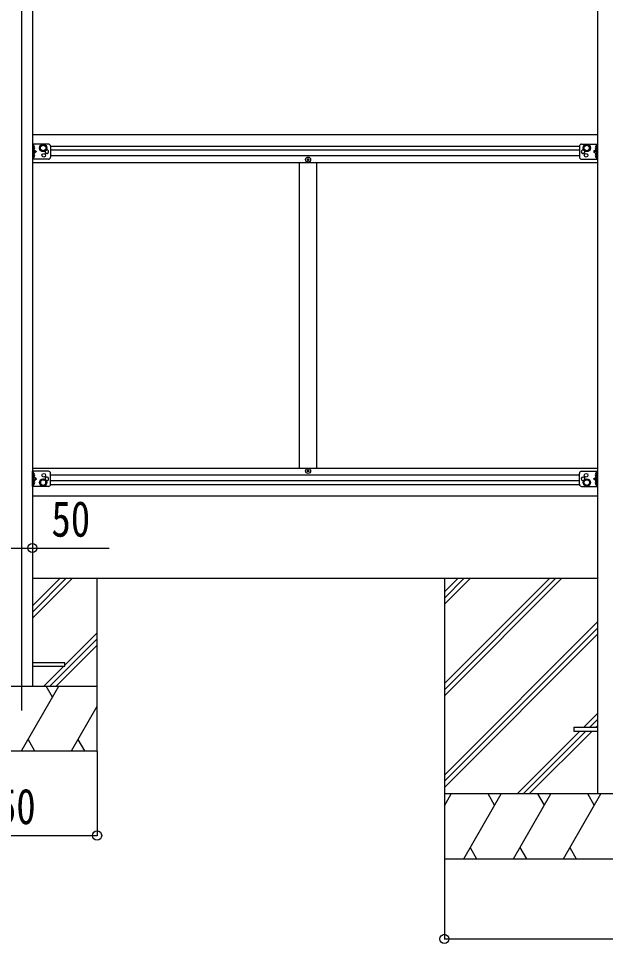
# Model space of a CAD drawing. Units: millimetres, scale not verified. Extents: x -10512 to 10512, y -7425 to 7425.
# Drawn here: x -3092 to -1731, y -4461 to -2318 of the extents above; entities that cross this region are included whole.
import ezdxf
from ezdxf.enums import TextEntityAlignment as Align

# ---------------------------------------------------------------- set-up
doc = ezdxf.new("R2010")
doc.units = ezdxf.units.MM
doc.header["$LTSCALE"] = 30
for name, color, linetype in [('0-3_YKK_12', 2, 'Continuous'), ('0-4_YKK_13', 4, 'Continuous'), ('0-5_YKK_A1', 4, 'Continuous'), ('0-6_YKK_D', 6, 'Continuous')]:
    doc.layers.add(name, color=color, linetype=linetype)
doc.styles.add('ＭＳ ゴシック', font='')
doc.styles.get('ＭＳ ゴシック').set_extended_font_data('MS Gothic')

msp = doc.modelspace()

# ---------------------------------------------------------------- linework, layer by layer
at = {"layer": '0-3_YKK_12'}
msp.add_line((-3084.45, -1494.59), (-3084.45, -3921.45), dxfattribs=at)
at = {"layer": '0-4_YKK_13'}
for p, q in [((-3059.45, -2609.08), (-3059.45, -2644.08)), ((-3022.45, -2609.08), (-3059.45, -2609.08)), ((-3056.95, -2609.08), (-3056.95, -2644.08)), ((-3056.45, -2613.58), (-3056.95, -2613.67)), ((-3056.45, -2613.58), (-3055.65, -2613.72)), ((-3017.45, -2614.08), (-3017.45, -2639.08)), ((-1791.65, -2614.08), (-1791.65, -2639.08)), ((-1786.65, -2609.08), (-1749.65, -2609.08)), ((-1752.65, -2613.58), (-1753.45, -2613.72)), ((-1752.65, -2613.58), (-1752.15, -2613.67)), ((-1752.15, -2609.08), (-1752.15, -2644.08)), ((-1749.65, -2609.08), (-1749.65, -2644.08)), ((-3056.95, -2626.58), (-3049.95, -2626.58)), ((-3056.45, -2631.58), (-3056.95, -2631.67)), ((-3056.45, -2621.58), (-3055.65, -2621.44)), ((-3056.45, -2631.58), (-3055.65, -2631.72)), ((-1752.15, -2626.58), (-1759.15, -2626.58)), ((-1752.65, -2621.58), (-1753.45, -2621.44)), ((-1752.65, -2631.58), (-1753.45, -2631.72)), ((-1752.65, -2631.58), (-1752.15, -2631.67)), ((-3022.45, -2644.08), (-3059.45, -2644.08)), ((-3056.45, -2639.58), (-3055.65, -2639.44)), ((-2418.95, -2645.58), (-2417.95, -2645.58)), ((-1786.65, -2644.08), (-1749.65, -2644.08)), ((-1752.65, -2639.58), (-1753.45, -2639.44)), ((-3059.45, -3402.08), (-3059.45, -3367.08)), ((-3022.45, -3367.08), (-3059.45, -3367.08)), ((-3056.95, -3402.08), (-3056.95, -3367.08)), ((-3056.45, -3379.58), (-3056.95, -3379.49)), ((-3056.95, -3384.58), (-3049.95, -3384.58)), ((-3056.45, -3371.58), (-3055.65, -3371.72)), ((-3056.45, -3379.58), (-3055.65, -3379.44)), ((-3017.45, -3397.08), (-3017.45, -3372.08)), ((-2418.95, -3365.58), (-2417.95, -3365.58)), ((-1791.65, -3397.08), (-1791.65, -3372.08)), ((-1786.65, -3367.08), (-1749.65, -3367.08)), ((-1752.15, -3384.58), (-1759.15, -3384.58)), ((-1752.65, -3371.58), (-1753.45, -3371.72)), ((-1752.65, -3379.58), (-1753.45, -3379.44)), ((-1752.65, -3379.58), (-1752.15, -3379.49)), ((-1752.15, -3402.08), (-1752.15, -3367.08)), ((-1749.65, -3402.08), (-1749.65, -3367.08)), ((-3022.45, -3402.08), (-3059.45, -3402.08)), ((-3056.45, -3397.58), (-3056.95, -3397.49)), ((-3056.45, -3389.58), (-3055.65, -3389.72)), ((-3056.45, -3397.58), (-3055.65, -3397.44)), ((-1786.65, -3402.08), (-1749.65, -3402.08)), ((-1752.65, -3389.58), (-1753.45, -3389.72)), ((-1752.65, -3397.58), (-1753.45, -3397.44)), ((-1752.65, -3397.58), (-1752.15, -3397.49)), ((-3059.45, -3818.58), (-2984.45, -3818.58)), ((-1804.45, -3960.08), (-1804.45, -3969.08)), ((-1804.45, -3960.08), (-1749.65, -3960.08)), ((-1804.45, -3969.08), (-1749.65, -3969.08))]:
    msp.add_line(p, q, dxfattribs=at)
for points in [[(-3056.45, -2613.58), (-3056.45, -2621.58), (-3056.95, -2621.49), (-3056.95, -2613.67)], [(-1752.65, -2613.58), (-1752.65, -2621.58), (-1752.15, -2621.49), (-1752.15, -2613.67)], [(-3057.33, -2617.58), (-3056.7, -2616.39), (-3054.47, -2615.28)], [(-3057.33, -2617.58), (-3056.7, -2618.77), (-3054.47, -2619.88)], [(-3057.33, -2635.58), (-3056.7, -2634.39), (-3054.47, -2633.28)], [(-3057.33, -2635.58), (-3056.7, -2636.77), (-3054.47, -2637.88)], [(-3056.95, -2621.58), (-3049.95, -2626.58), (-3056.95, -2631.58)], [(-3056.45, -2631.58), (-3056.45, -2639.58), (-3056.95, -2639.49), (-3056.95, -2631.67)], [(-1752.15, -2621.58), (-1759.15, -2626.58), (-1752.15, -2631.58)], [(-1751.77, -2617.58), (-1752.4, -2616.39), (-1754.63, -2615.28)], [(-1751.77, -2617.58), (-1752.4, -2618.77), (-1754.63, -2619.88)], [(-1751.77, -2635.58), (-1752.4, -2634.39), (-1754.63, -2633.28)], [(-1751.77, -2635.58), (-1752.4, -2636.77), (-1754.63, -2637.88)], [(-1752.65, -2631.58), (-1752.65, -2639.58), (-1752.15, -2639.49), (-1752.15, -2631.67)], [(-2421.95, -2644.58), (-2422.95, -2644.58), (-2422.95, -2645.58), (-2421.95, -2645.58)], [(-2419.95, -2643.58), (-2419.95, -2642.58), (-2420.95, -2642.58), (-2420.95, -2643.58)], [(-2420.95, -2646.58), (-2420.95, -2647.58), (-2419.95, -2647.58), (-2419.95, -2646.58)], [(-2417.95, -2645.58), (-2417.95, -2644.58), (-2418.95, -2644.58)], [(-2420.95, -3364.58), (-2420.95, -3363.58), (-2419.95, -3363.58), (-2419.95, -3364.58)], [(-3057.33, -3375.58), (-3056.7, -3374.39), (-3054.47, -3373.28)], [(-3057.33, -3375.58), (-3056.7, -3376.77), (-3054.47, -3377.88)], [(-3056.45, -3379.58), (-3056.45, -3371.58), (-3056.95, -3371.67), (-3056.95, -3379.49)], [(-3056.95, -3389.58), (-3049.95, -3384.58), (-3056.95, -3379.58)], [(-2421.95, -3366.58), (-2422.95, -3366.58), (-2422.95, -3365.58), (-2421.95, -3365.58)], [(-2419.95, -3367.58), (-2419.95, -3368.58), (-2420.95, -3368.58), (-2420.95, -3367.58)], [(-2417.95, -3365.58), (-2417.95, -3366.58), (-2418.95, -3366.58)], [(-1752.15, -3389.58), (-1759.15, -3384.58), (-1752.15, -3379.58)], [(-1751.77, -3375.58), (-1752.4, -3374.39), (-1754.63, -3373.28)], [(-1751.77, -3375.58), (-1752.4, -3376.77), (-1754.63, -3377.88)], [(-1752.65, -3379.58), (-1752.65, -3371.58), (-1752.15, -3371.67), (-1752.15, -3379.49)], [(-3057.33, -3393.58), (-3056.7, -3392.39), (-3054.47, -3391.28)], [(-3057.33, -3393.58), (-3056.7, -3394.77), (-3054.47, -3395.88)], [(-3056.45, -3397.58), (-3056.45, -3389.58), (-3056.95, -3389.67), (-3056.95, -3397.49)], [(-1751.77, -3393.58), (-1752.4, -3392.39), (-1754.63, -3391.28)], [(-1751.77, -3393.58), (-1752.4, -3394.77), (-1754.63, -3395.88)], [(-1752.65, -3397.58), (-1752.65, -3389.58), (-1752.15, -3389.67), (-1752.15, -3397.49)], [(-2984.45, -3818.58), (-2984.45, -3810.58), (-3059.45, -3810.58)]]:
    msp.add_lwpolyline(points, dxfattribs=at)
for points in [[(-3034.45, -2625.59), (-3040.95, -2621.83), (-3040.95, -2614.33), (-3034.45, -2610.57), (-3027.95, -2614.33), (-3027.95, -2621.83)], [(-1774.65, -2625.59), (-1768.15, -2621.83), (-1768.15, -2614.33), (-1774.65, -2610.57), (-1781.15, -2614.33), (-1781.15, -2621.83)], [(-3034.45, -3385.57), (-3040.95, -3389.33), (-3040.95, -3396.83), (-3034.45, -3400.59), (-3027.95, -3396.83), (-3027.95, -3389.33)], [(-1774.65, -3385.57), (-1768.15, -3389.33), (-1768.15, -3396.83), (-1774.65, -3400.59), (-1781.15, -3396.83), (-1781.15, -3389.33)]]:
    msp.add_lwpolyline(points, close=True, dxfattribs=at)
for centre, radius in [((-3034.45, -2618.08), 8.5), ((-3034.45, -2618.08), 7.5), ((-3034.45, -2618.08), 6.5), ((-1774.65, -2618.08), 8.5), ((-1774.65, -2618.08), 7.5), ((-1774.65, -2618.08), 6.5), ((-3032.95, -2635.08), 4.25), ((-1776.15, -2635.08), 4.25), ((-2420.45, -2645.08), 5.9), ((-2420.45, -3366.08), 5.9), ((-3034.45, -3393.08), 8.5), ((-3034.45, -3393.08), 7.5), ((-3032.95, -3376.08), 4.25), ((-1774.65, -3393.08), 8.5), ((-1774.65, -3393.08), 7.5), ((-1776.15, -3376.08), 4.25), ((-3034.45, -3393.08), 6.5), ((-1774.65, -3393.08), 6.5)]:
    msp.add_circle(centre, radius, dxfattribs=at)
for centre, radius, start, end in [((-3055.8, -2614.61), 0.9, 32.05588, 80), ((-3060.55, -2617.58), 6.5, 327.94412, 32.05588), ((-3022.45, -2614.08), 5, 0, 90), ((-1786.65, -2614.08), 5, 90, 180), ((-1748.55, -2617.58), 6.5, 147.94412, 212.05588), ((-1753.3, -2614.61), 0.9, 100, 147.94412), ((-3055.8, -2620.55), 0.9, 280, 327.94412), ((-3055.8, -2632.61), 0.9, 32.05588, 80), ((-3060.55, -2635.58), 6.5, 327.94412, 32.05588), ((-3025.95, -2626.58), 4.25, 162.88004, 107.12346), ((-1783.15, -2626.58), 4.25, 72.87654, 17.11996), ((-1748.55, -2635.58), 6.5, 147.94412, 212.05588), ((-1753.3, -2620.55), 0.9, 212.05588, 260), ((-1753.3, -2632.61), 0.9, 100, 147.94412), ((-3055.8, -2638.55), 0.9, 280, 327.94412), ((-3022.45, -2639.08), 5, 270, 0), ((-2421.95, -2643.58), 1, 270, 0), ((-2421.95, -2646.58), 1, 0, 90), ((-2418.95, -2643.58), 1, 180, 270), ((-2418.95, -2646.58), 1, 90, 180), ((-1786.65, -2639.08), 5, 180, 270), ((-1753.3, -2638.55), 0.9, 212.05588, 260), ((-3055.8, -3372.61), 0.9, 32.05588, 80), ((-3055.8, -3378.55), 0.9, 280, 327.94412), ((-3060.55, -3375.58), 6.5, 327.94412, 32.05588), ((-3025.95, -3384.58), 4.25, 252.87654, 197.11996), ((-3022.45, -3372.08), 5, 0, 90), ((-2421.95, -3364.58), 1, 270, 0), ((-2421.95, -3367.58), 1, 0, 90), ((-2418.95, -3364.58), 1, 180, 270), ((-2418.95, -3367.58), 1, 90, 180), ((-1786.65, -3372.08), 5, 90, 180), ((-1783.15, -3384.58), 4.25, 342.88004, 287.12346), ((-1748.55, -3375.58), 6.5, 147.94412, 212.05588), ((-1753.3, -3372.61), 0.9, 100, 147.94412), ((-1753.3, -3378.55), 0.9, 212.05588, 260), ((-3055.8, -3390.61), 0.9, 32.05588, 80), ((-3055.8, -3396.55), 0.9, 280, 327.94412), ((-3060.55, -3393.58), 6.5, 327.94412, 32.05588), ((-3022.45, -3397.08), 5, 270, 0), ((-1786.65, -3397.08), 5, 180, 270), ((-1748.55, -3393.58), 6.5, 147.94412, 212.05588), ((-1753.3, -3390.61), 0.9, 100, 147.94412), ((-1753.3, -3396.55), 0.9, 212.05588, 260)]:
    msp.add_arc(centre, radius, start, end, dxfattribs=at)
at = {"layer": '0-5_YKK_A1'}
for p, q in [((-1749.65, -1485.58), (-1749.65, -4114.58)), ((-3059.45, -1501.58), (-3059.45, -3864.58)), ((-1749.65, -2587.58), (-3059.45, -2587.58)), ((-3017.48, -2613.58), (-1791.63, -2613.58)), ((-3017.45, -2622.58), (-1791.65, -2622.58)), ((-3059.45, -2651.58), (-1749.65, -2651.58)), ((-1791.65, -2636.08), (-3017.45, -2636.08)), ((-2440.45, -3359.58), (-2440.45, -2651.58)), ((-2400.45, -3359.58), (-2400.45, -2651.58)), ((-3059.45, -3359.58), (-1749.65, -3359.58)), ((-3017.45, -3375.08), (-1791.65, -3375.08)), ((-3017.48, -3397.58), (-1791.63, -3397.58)), ((-3017.45, -3388.58), (-1791.65, -3388.58)), ((-3059.45, -3423.58), (-1749.65, -3423.58)), ((-3059.45, -3614.58), (-1749.65, -3614.58)), ((-3059.45, -3707.34), (-2966.69, -3614.58)), ((-3059.45, -3693.2), (-2980.83, -3614.58)), ((-3059.45, -3679.06), (-2994.97, -3614.58)), ((-2909.45, -4014.58), (-2909.45, -3614.58)), ((-2104.65, -3614.58), (-2104.65, -4264.58)), ((-2104.65, -3858.76), (-1860.47, -3614.58)), ((-2104.65, -3872.9), (-1846.33, -3614.58)), ((-2104.65, -3887.04), (-1832.19, -3614.58)), ((-2104.65, -3674.91), (-2044.32, -3614.58)), ((-2104.65, -3660.77), (-2058.46, -3614.58)), ((-2104.65, -3646.63), (-2072.6, -3614.58)), ((-2104.65, -4070.89), (-1749.85, -3716.09)), ((-2984.45, -3816.19), (-2909.45, -3741.19)), ((-2104.65, -4085.03), (-1749.85, -3730.23)), ((-2104.65, -4099.17), (-1749.85, -3744.37)), ((-3018.7, -3864.58), (-2909.45, -3755.33)), ((-3004.56, -3864.58), (-2909.45, -3769.48)), ((-3032.84, -3864.58), (-2986.84, -3818.58)), ((-3259.45, -3864.58), (-2909.45, -3864.58)), ((-3084.45, -4014.58), (-2997.84, -3864.58)), ((-3012.85, -3890.56), (-3027.85, -3864.58)), ((-2968.98, -4014.58), (-2909.45, -3911.48)), ((-1781.71, -3960.08), (-1749.85, -3928.22)), ((-1767.57, -3960.08), (-1749.85, -3942.36)), ((-1753.42, -3960.08), (-1749.85, -3956.51)), ((-1936.21, -4114.58), (-1790.71, -3969.08)), ((-1922.07, -4114.58), (-1776.57, -3969.08)), ((-1907.92, -4114.58), (-1762.42, -3969.08)), ((-3069.45, -3988.6), (-3054.45, -4014.58)), ((-2953.98, -3988.6), (-2938.98, -4014.58)), ((-3259.45, -4014.58), (-2909.45, -4014.58)), ((-1304.65, -4114.58), (-2104.65, -4114.58)), ((-2104.65, -4142.08), (-2088.77, -4114.58)), ((-2059.9, -4264.58), (-1973.3, -4114.58)), ((-1988.3, -4140.56), (-2003.3, -4114.58)), ((-1944.43, -4264.58), (-1857.83, -4114.58)), ((-1872.83, -4140.56), (-1887.83, -4114.58)), ((-1828.96, -4264.58), (-1742.36, -4114.58)), ((-1757.36, -4140.56), (-1772.36, -4114.58)), ((-2044.91, -4238.6), (-2029.91, -4264.58)), ((-1929.44, -4238.6), (-1914.44, -4264.58)), ((-1813.96, -4238.6), (-1798.96, -4264.58)), ((-2104.65, -4264.58), (-1304.65, -4264.58))]:
    msp.add_line(p, q, dxfattribs=at)
at = {"layer": '0-6_YKK_D'}
for p, q in [((-3059.45, -3493.55), (-3059.45, -3545.87)), ((-2909.45, -4015.58), (-2909.45, -4211.85)), ((-3259.45, -4210.85), (-2909.45, -4210.85)), ((-2104.65, -4264.58), (-2104.65, -4451.29)), ((-2104.65, -4450.29), (-1304.65, -4450.29))]:
    msp.add_line(p, q, dxfattribs=at)
msp.add_lwpolyline([(-3109.45, -3544.87), (-3059.45, -3544.87), (-2881.62, -3544.87)], dxfattribs=at)
for centre in [(-3059.45, -3544.87), (-2909.45, -4210.85), (-2104.65, -4450.29)]:
    msp.add_circle(centre, 10.62, dxfattribs=at)

# ---------------------------------------------------------------- texts
at = {"layer": '0-6_YKK_D', "style": 'ＭＳ ゴシック', "width": 0.8}
for s, p in [('50', (-3015.28, -3543.2)), ('350', (-3186.45, -4209.18))]:
    msp.add_text(s, height=82.48, dxfattribs=at).set_placement(p, align=Align.BOTTOM_LEFT)

doc.saveas('drawing.dxf')
